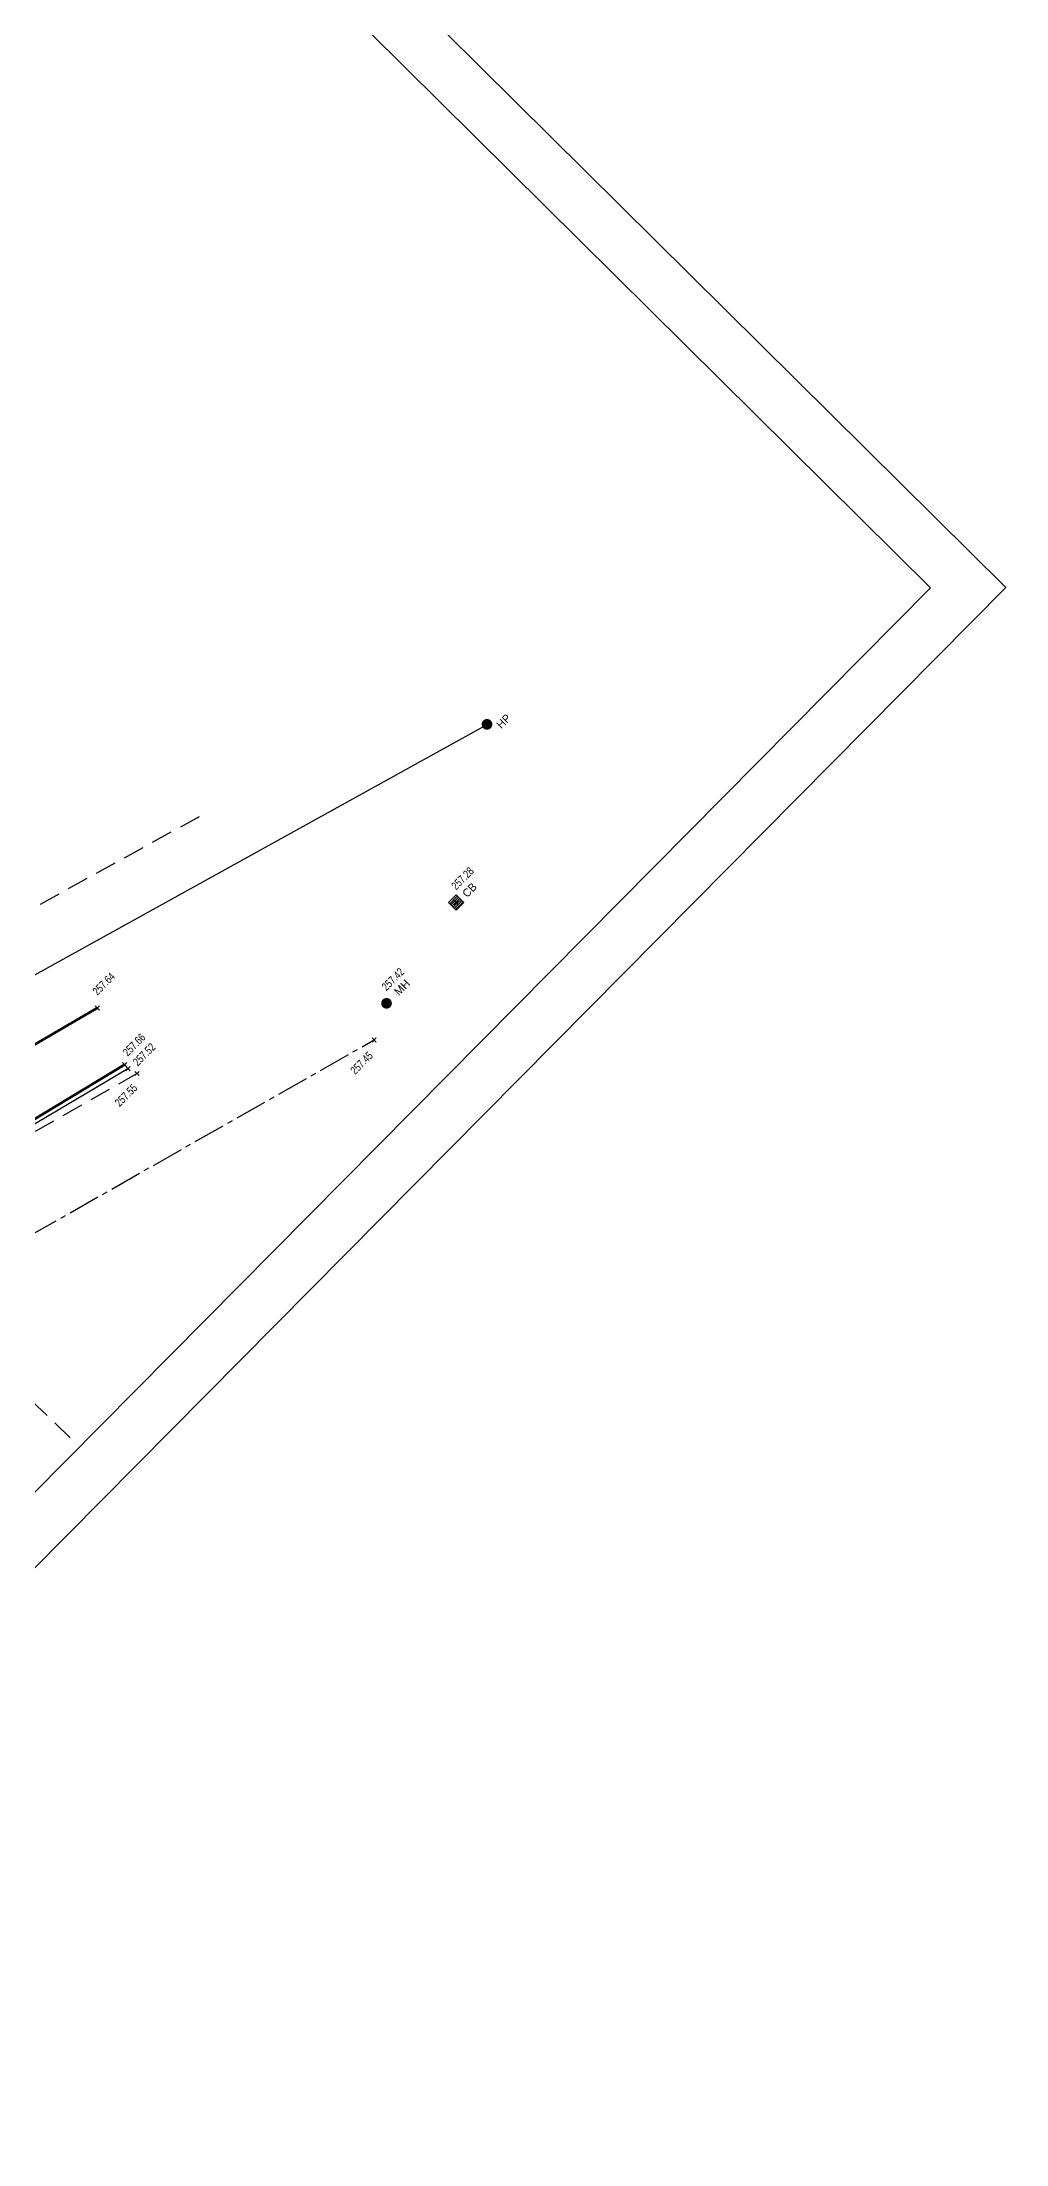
# Model space of a CAD drawing. Header units: metres. Extents: x 588040 to 588395, y 4834075 to 4834430.
# Drawn here: x 588349.9 to 588395.1, y 4834211 to 4834309.5 of the extents above; entities that cross this region are included whole.
import ezdxf

# ---------------------------------------------------------------- set-up
doc = ezdxf.new("R2010")
doc.units = ezdxf.units.M
doc.header["$LTSCALE"] = 2
doc.header["$PDMODE"] = 3
doc.header["$PDSIZE"] = 0.1
for name, pattern in [('CENTER', [2, 1.25, -0.25, 0.25, -0.25]), ('CENTER2', [1.125, 0.75, -0.125, 0.125, -0.125]), ('DASHED', [0.75, 0.5, -0.25])]:
    doc.linetypes.add(name, pattern=pattern)
for name, color, linetype in [('A-BORDER', 135, 'Continuous'), ('A-UL', 4, 'DASHED'), ('ELEVATION-ASPHALT', 8, 'Continuous'), ('ELEVATION-CB', 6, 'Continuous'), ('ELEVATION-CL', 4, 'Continuous'), ('ELEVATION-CURB', 4, 'Continuous'), ('ELEVATION-GUTTER', 11, 'Continuous'), ('ELEVATION-MH', 6, 'Continuous'), ('LINE-ASPHALT', 8, 'DASHED'), ('LINE-CL', 4, 'CENTER'), ('LINE-CURB', 131, 'Continuous'), ('LINE-GUTTER', 11, 'Continuous'), ('LINE-UTILITY', 5, 'Continuous'), ('MSPOINT-ASPHALT', 8, 'Continuous'), ('MSPOINT-CB', 6, 'Continuous'), ('MSPOINT-CL', 4, 'Continuous'), ('MSPOINT-CURB', 131, 'Continuous'), ('MSPOINT-GUTTER', 11, 'Continuous'), ('MSPOINT-MH', 6, 'Continuous'), ('MSPOINT-UTILITY', 5, 'Continuous'), ('SYMBOL-CB', 6, 'Continuous'), ('SYMBOL-MH', 6, 'Continuous'), ('SYMBOL-UTILITY', 5, 'Continuous'), ('T-HYDRO', 9, 'OVERHEAD')]:
    doc.layers.add(name, color=color, linetype=linetype)
doc.layers.add('SP-STREET', color=7, linetype='Continuous', lineweight=50)
doc.styles.add('ELEVATION', font='MSURVEY.SHX', dxfattribs={"width": 0.8, "height": 0.375})
doc.styles.add('LY060', font='MSURVEY.SHX', dxfattribs={"height": 0.15})
doc.linetypes.add('OVERHEAD', pattern='A,0.5,-0.2,["OH",Standard,S=0.1,R=0,X=-0.1,Y=-0.05],-0.2', length=0.9)

# ---------------------------------------------------------------- blocks, each defined once
blk = doc.blocks.new('ICM_FSIP')
at = {"const_width": 1}
blk.add_lwpolyline([(-0.5, 0, 1), (0.5, 0, 1)], format="xyb", close=True, dxfattribs=at)
blk = doc.blocks.new('CBIMP')
for p, q in [((-1, -1), (-1, 1)), ((-0.7, -1), (-0.7, 1)), ((-0.39, -1), (-0.39, 1)), ((-0.09, -1), (-0.09, 1)), ((0.21, -1), (0.21, 1)), ((0.52, -1), (0.52, 1)), ((0.82, -1), (0.82, 1))]:
    blk.add_line(p, q)
blk.add_lwpolyline([(1, -1), (1, 1), (-1, 1), (-1, -1)], close=True)

msp = doc.modelspace()

# ---------------------------------------------------------------- linework, layer by layer
at = {"layer": 'A-BORDER', "color": 1}
for q in [(588247.192, 4834430.475), (588187.874, 4834074.878)]:
    msp.add_line((588395.051, 4834283.97), q, dxfattribs=at)
at = {"layer": 'A-BORDER', "color": 2}
for p, q in [((588247.209, 4834426.939), (588391.516, 4834283.954)), ((588391.516, 4834283.954), (588187.858, 4834078.413))]:
    msp.add_line(p, q, dxfattribs=at)
at = {"layer": 'A-UL'}
for p, q in [((588334.053, 4834260.454), (588357.384, 4834273.315)), ((588351.211, 4834244.14, -0.011), (588340.057, 4834254.745, -0.041))]:
    msp.add_line(p, q, dxfattribs=at)
at = {"layer": 'LINE-ASPHALT'}
msp.add_line((588352.483, 4834264.275), (588345.452, 4834260.176), dxfattribs=at)
at = {"layer": 'LINE-CL', "linetype": 'CENTER2'}
msp.add_line((588345.332, 4834251.341, 257.785), (588365.449, 4834262.775, 257.449), dxfattribs=at)
at = {"layer": 'LINE-CURB', "linetype": 'Continuous'}
for p, q in [((588353.764, 4834261.619), (588347.354, 4834257.758)), ((588353.912, 4834261.426), (588347.446, 4834257.589))]:
    msp.add_line(p, q, dxfattribs=at)
at = {"layer": 'LINE-GUTTER', "linetype": 'DASHED'}
msp.add_line((588354.34, 4834261.204), (588347.336, 4834257.209), dxfattribs=at)
at = {"layer": 'LINE-UTILITY', "linetype": 'OVERHEAD'}
msp.add_line((588329.177, 4834254.545), (588370.737, 4834277.564), dxfattribs=at)
at = {"layer": 'MSPOINT-ASPHALT'}
msp.add_point((588352.483, 4834264.275, 257.644), dxfattribs=at)
at = {"layer": 'MSPOINT-CB'}
msp.add_point((588369.292, 4834269.216, 257.277), dxfattribs=at)
at = {"layer": 'MSPOINT-CL'}
msp.add_point((588365.449, 4834262.775, 257.449), dxfattribs=at)
at = {"layer": 'MSPOINT-CURB'}
for p in [(588353.764, 4834261.619, 257.657), (588353.912, 4834261.426, 257.523)]:
    msp.add_point(p, dxfattribs=at)
at = {"layer": 'MSPOINT-GUTTER'}
msp.add_point((588354.34, 4834261.204, 257.545), dxfattribs=at)
at = {"layer": 'MSPOINT-MH'}
msp.add_point((588366.029, 4834264.492, 257.416), dxfattribs=at)
at = {"layer": 'MSPOINT-UTILITY'}
msp.add_point((588370.737, 4834277.564, 257.177), dxfattribs=at)
at = {"layer": 'SP-STREET'}
for points in [[(588192.82, 4834149.855), (588200.189, 4834157.587), (588202.893, 4834160.253), (588209.964, 4834167.355), (588219.179, 4834175.967), (588230.176, 4834185.859), (588242.167, 4834195.324), (588252.487, 4834203.184), (588261.355, 4834209.371), (588272.92, 4834216.834), (588290.766, 4834227.464), (588299.391, 4834232.739), (588311.716, 4834240.127), (588319.209, 4834244.667), (588328.33, 4834250.031), (588337.411, 4834255.423), (588345.452, 4834260.176), (588352.483, 4834264.275)], [(588353.764, 4834261.619), (588347.354, 4834257.758), (588346.918, 4834257.524), (588342.849, 4834255.147), (588338.678, 4834252.632), (588338.121, 4834252.306), (588331.509, 4834248.433), (588331.039, 4834248.143), (588319.978, 4834241.506), (588314.045, 4834237.934), (588313.559, 4834237.623), (588300.586, 4834229.859), (588291.358, 4834224.295), (588286.689, 4834221.558), (588286.137, 4834221.261), (588279.423, 4834217.211), (588275.676, 4834214.909), (588275.214, 4834214.647), (588263.384, 4834207.038), (588252.51, 4834199.377), (588244.681, 4834193.45)]]:
    msp.add_lwpolyline(points, dxfattribs=at)

# ---------------------------------------------------------------- block references
at = {"layer": 'SYMBOL-CB', "xscale": 0.25, "yscale": 0.25, "rotation": 315.2636358551293}
msp.add_blockref('CBIMP', (588369.292, 4834269.216), dxfattribs=at)
at = {"layer": 'SYMBOL-MH', "xscale": 0.25, "yscale": 0.25}
msp.add_blockref('ICM_FSIP', (588366.029, 4834264.492), dxfattribs=at)
at = {"layer": 'SYMBOL-UTILITY', "xscale": 0.25, "yscale": 0.25}
msp.add_blockref('ICM_FSIP', (588370.737, 4834277.564), dxfattribs=at)

# ---------------------------------------------------------------- texts
at = {"layer": 'ELEVATION-ASPHALT', "style": 'ELEVATION', "width": 0.8}
msp.add_text('257.64', height=0.375, rotation=45.26389, dxfattribs=at).set_placement((588352.483, 4834264.838))
at = {"layer": 'ELEVATION-CB', "style": 'ELEVATION', "width": 0.8}
msp.add_text('257.28', height=0.375, rotation=45.26389, dxfattribs=at).set_placement((588369.292, 4834269.779))
at = {"layer": 'ELEVATION-CL', "style": 'ELEVATION', "width": 0.8}
msp.add_text('257.45', height=0.375, rotation=45.26389, dxfattribs=at).set_placement((588364.562, 4834261.131, -257.449))
at = {"layer": 'ELEVATION-CURB', "style": 'ELEVATION', "width": 0.8}
for s, p in [('257.66', (588353.905, 4834261.986)), ('257.52', (588354.376, 4834261.529))]:
    msp.add_text(s, height=0.375, rotation=45.26389, dxfattribs=at).set_placement(p)
at = {"layer": 'ELEVATION-GUTTER', "style": 'ELEVATION', "width": 0.8}
msp.add_text('257.55', height=0.375, rotation=45.26389, dxfattribs=at).set_placement((588353.524, 4834259.621))
at = {"layer": 'ELEVATION-MH', "style": 'ELEVATION', "width": 0.8}
msp.add_text('257.42', height=0.375, rotation=45.26389, dxfattribs=at).set_placement((588366.029, 4834265.054))
at = {"layer": 'SYMBOL-CB', "style": 'LY060'}
msp.add_text('CB', height=0.375, rotation=45.27803, dxfattribs=at).set_placement((588369.806, 4834269.421, -75.986))
at = {"layer": 'SYMBOL-MH', "style": 'LY060'}
msp.add_text('MH', height=0.375, rotation=45.27803, dxfattribs=at).set_placement((588366.617, 4834264.823, 140.942))
at = {"layer": 'T-HYDRO', "color": 5, "lineweight": 0, "style": 'LY060'}
msp.add_text('HP', height=0.375, rotation=45.26364, dxfattribs=at).set_placement((588371.404, 4834277.331, 113.436))

doc.saveas('drawing.dxf')
